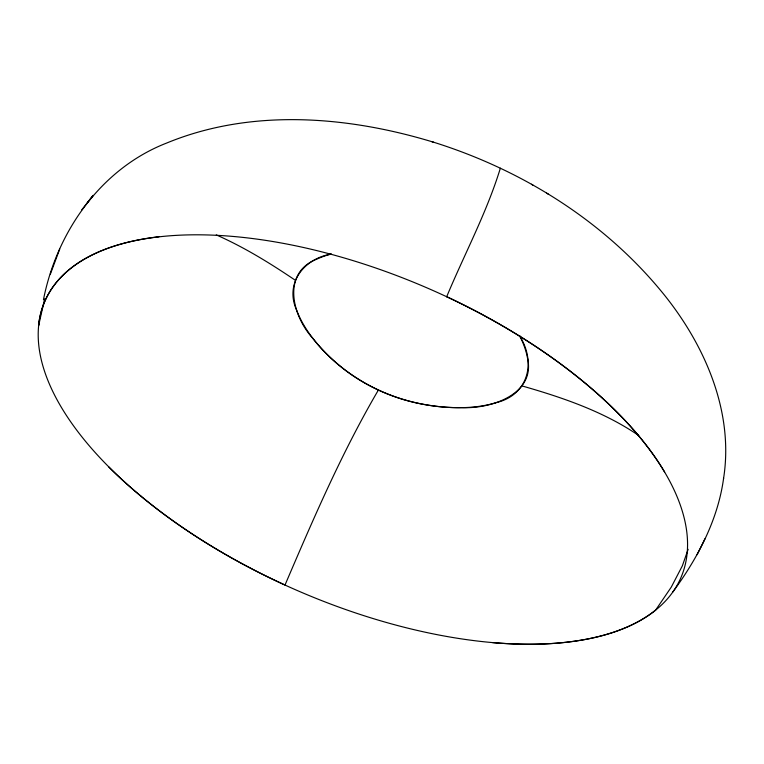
<?xml version="1.0" encoding="UTF-8"?>
<svg xmlns="http://www.w3.org/2000/svg" width="764" height="764" viewBox="0 0 764 764"><rect width="100%" height="100%" fill="white"/><g stroke="black" fill="none" stroke-linecap="round" stroke-linejoin="round"><path stroke-width="1.15" d="M723.498 478.904C734.109 412.751 705.544 346.694 664.957 295.754C606.062 222.314 522.977 170.191 433.589 142.209L431.937 141.712M723.604 478.245C717.94 520.064 697.551 558.369 672.826 591.985M500.363 168.175C486.792 212.526 464.502 253.934 446.692 296.718M38.639 325.588L44.627 298.877M43.453 299.708C56.803 231.855 100.991 168.529 166.781 143.002C251.385 108.135 347.754 116.042 433.589 142.209M331.347 254.001A142.39 78.004 23.1 0 0 316.898 259.111C281.639 272.758 291.896 315.465 312.934 338.519C340.085 373.004 380.243 396.564 423.361 404.318A145.045 80.936 23.9 0 0 461.723 407.604C490.803 409.122 536.385 394.195 527.37 357.418A142.505 78.129 23.9 0 0 519.52 335.635M330.907 254.126C303.127 258.929 284.619 284.122 296.69 310.279A145.036 80.927 23.1 0 0 312.992 338.509A144.912 80.793 23.1 0 0 338.968 365.182C373.013 393.584 417.583 408.215 461.762 407.661A145.141 81.051 23.9 0 0 495.607 402.829M688.144 549.306L682.357 565.828L671.26 587.153L655.617 610.121A346.78 164.661 23.5 0 1 492.436 642.572M50.367 274.114L59.707 249.112M697.112 554.683L704.991 538.706M495.559 402.79C527.236 395.752 537.025 363.731 519.654 335.854M378.361 390.079C341.909 452.345 313.336 518.804 285.001 585.033A346.78 164.661 23.5 0 1 108.746 466.899M87.249 202.88L93.141 195.383L81.729 209.871M522.251 385.992C562.82 397.605 603.617 411.538 638.733 435.509M216.279 234.911C244.079 247.154 270.017 263.169 295.143 280.14M546.585 193.149L548.523 194.276M531.457 184.248L532.919 185.108M38.553 325.55A346.78 164.661 23.5 0 1 158.998 236.754M446.653 296.671A346.78 164.661 23.5 0 1 664.651 472.104M141.139 496.323A346.732 164.632 23.5 0 0 679.148 581.452A346.732 164.632 23.5 0 0 268.365 240.794A346.732 164.632 23.5 0 0 141.139 496.323"/></g></svg>
